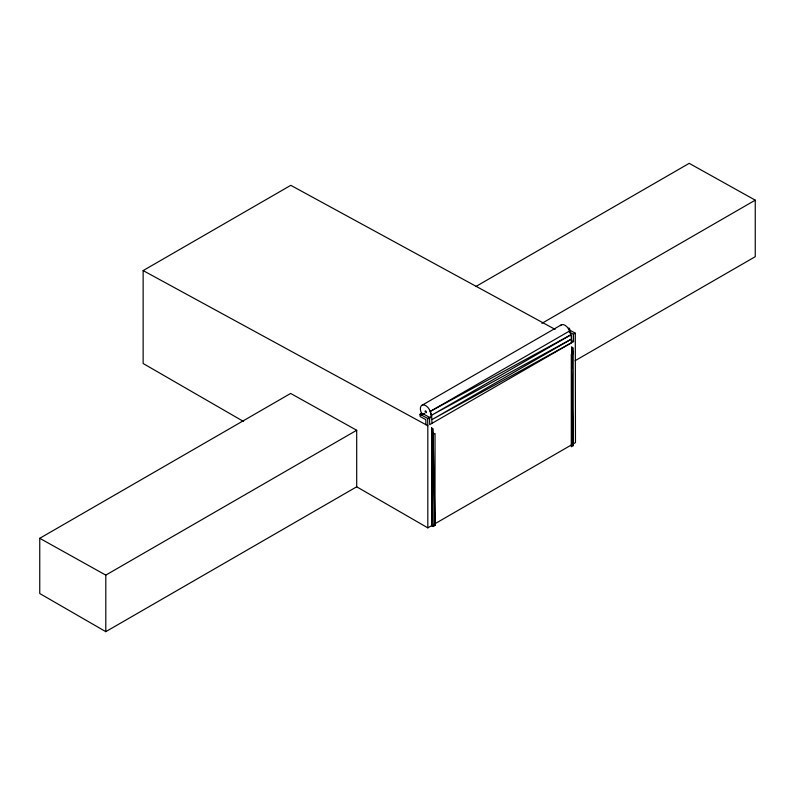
<?xml version="1.0" encoding="UTF-8"?>
<svg xmlns="http://www.w3.org/2000/svg" width="795" height="795" viewBox="0 0 795 795"><rect width="100%" height="100%" fill="white"/><g stroke="black" fill="none" stroke-linecap="round" stroke-linejoin="round"><path stroke-width="1.19" d="M431.615 525.674L433.126 434.507L431.615 427.929L433.126 428.813L433.126 526.548L431.615 525.674L431.615 427.929M431.993 423.328L431.615 415.219L429.459 409.644M424.947 411.373C425.444 409.524 427.561 413.171 425.703 412.684M243.618 421.519L143.14 363.504L143.14 270.588L290.791 185.334L555.089 329.378M39.75 538.304L290.652 393.446L356.697 430.264L356.697 486.798L105.795 631.657L39.75 593.527L39.75 538.304L105.795 575.113L356.697 430.264M475.827 286.528L689.205 163.343L755.25 200.161L755.25 256.696L575.113 360.701M541.882 323.346L755.25 200.161M421.946 405.301L561.25 324.877M421.956 413.201L420.058 414.294L420.108 416.52L425.802 419.621L425.921 424.709M424.659 413.291L421.529 415.099L420.058 414.294L427.64 418.428L429.538 417.335L429.717 424.649L573.573 341.592L573.404 334.278L569.319 332.052M428.356 418.657A7.543 4.353 60 0 0 431.029 414.871L430.304 411.393L569.608 330.968L568.763 329.209A7.543 4.353 60 0 0 560.405 325.662M573.404 334.278L575.302 333.184L575.471 442.616L572.629 444.256M571.297 354.739L573.195 353.646L571.675 347.067L573.195 347.942L573.195 445.687L571.297 446.78L571.297 354.739L573.195 445.687L572.798 419.8M356.697 486.798L427.819 527.86L431.993 525.455M434.14 524.213L571.675 444.803L571.675 347.067L572.003 368.025M433.126 526.548L435.024 525.455L435.024 433.414L433.126 434.507L435.024 525.455M430.304 411.393L570.919 334.794L569.608 330.968L570.134 332.757M568.803 329.508C571.148 331.296 568.852 326.159 568.445 328.772M569.18 329.846L575.302 333.184M573.573 341.592L571.675 340.558L571.555 335.47M423.039 413.788L429.538 417.335M143.14 270.588L427.819 425.742L427.819 527.86M427.64 418.428L427.819 425.742M105.795 575.113L105.795 631.657M421.916 413.947A7.543 4.353 60 0 1 421.916 405.241A7.543 4.353 60 0 1 429.459 409.594M571.486 339.067L571.297 342.903L432.182 419.492L571.486 339.067L570.919 334.794L431.615 415.219L571.486 339.067M420.793 413.569C421.38 417.305 423.397 412.754 420.793 413.569"/></g></svg>
